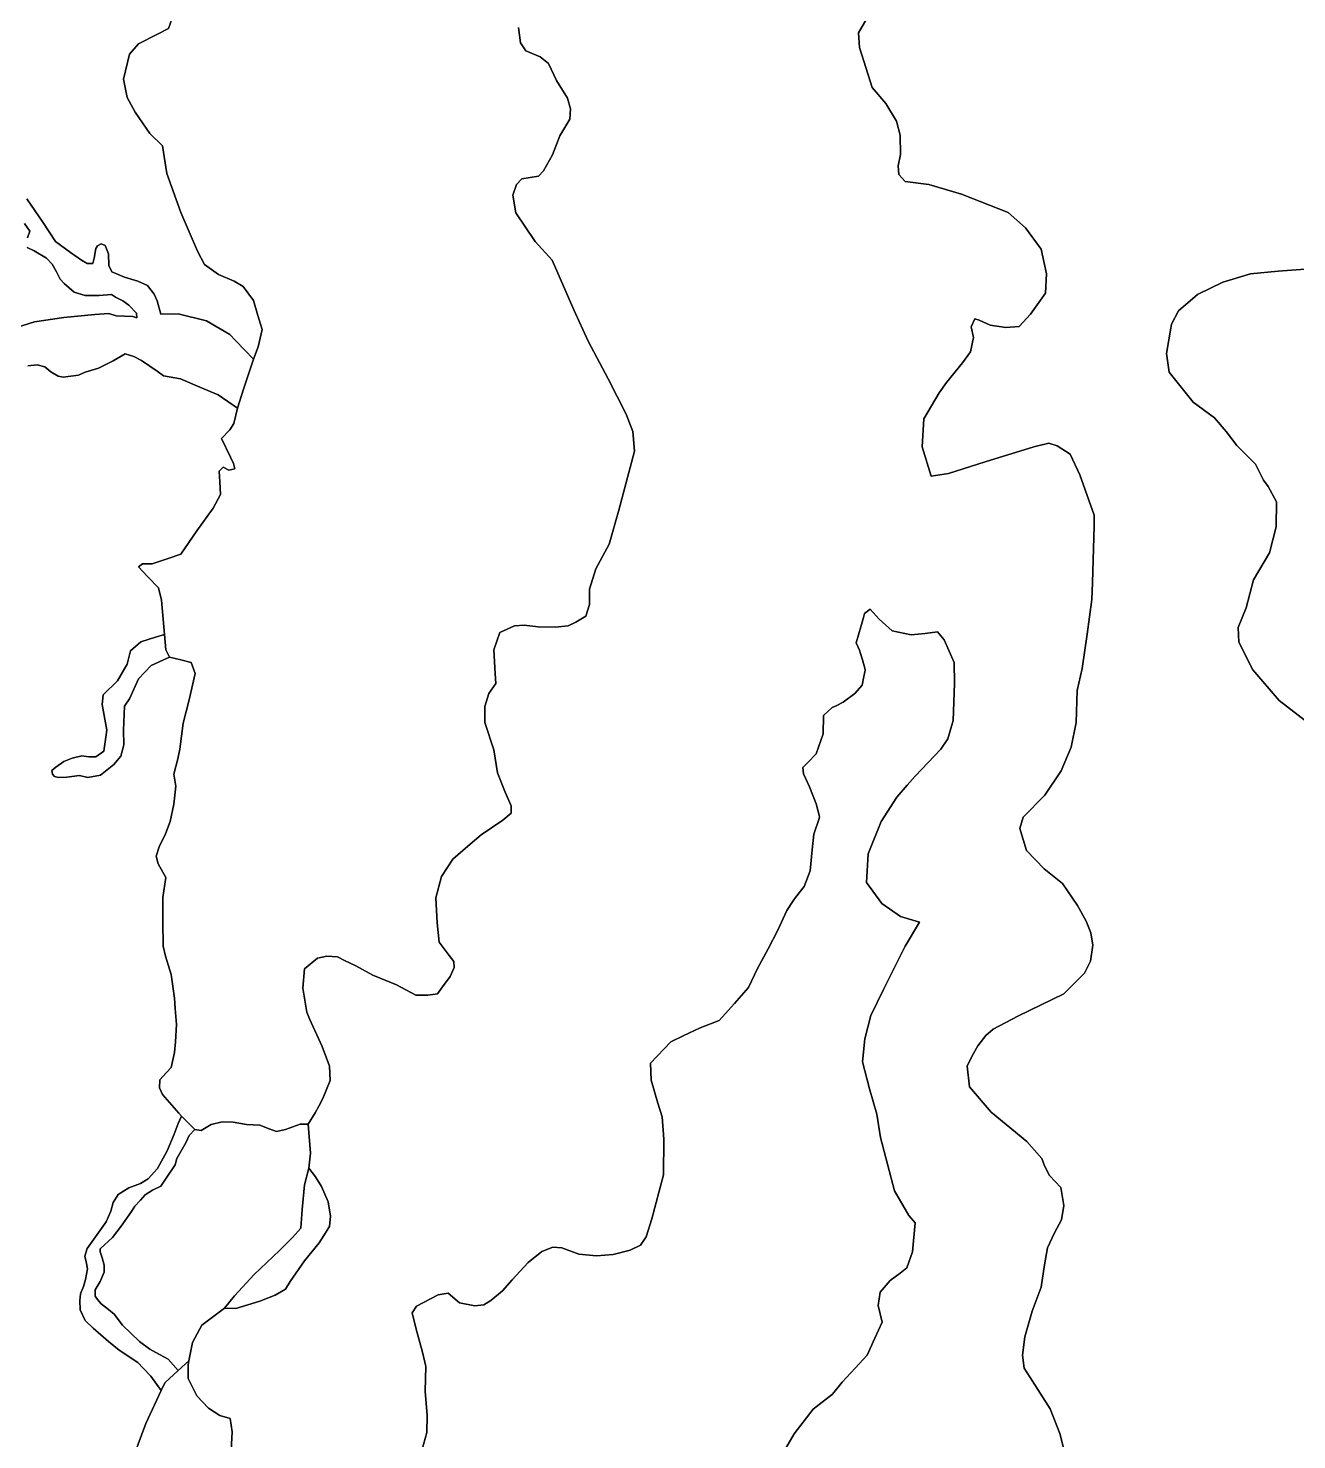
# Model space of a CAD drawing. Header units: inches. Extents: x 288635 to 1232953, y 676945 to 1655780.
# Drawn here: x 407885 to 425495, y 1151169 to 1170754 of the extents above; entities that cross this region are included whole.
import ezdxf

# ---------------------------------------------------------------- set-up
doc = ezdxf.new("R2010")
doc.units = ezdxf.units.IN
doc.header["$MEASUREMENT"] = 0

msp = doc.modelspace()

# ---------------------------------------------------------------- linework, layer by layer
at = {"color": 1}
for points in [[(409901.5866, 1170944.0159), (409830.4665, 1170750.9755), (409667.9061, 1170664.6153), (409413.9056, 1170537.615), (409291.9854, 1170395.3748), (409205.6252, 1170044.8541), (409256.4253, 1169790.8535), (409368.1855, 1169587.6531), (409571.386, 1169293.0126), (409749.1863, 1169120.2922), (409810.1464, 1168739.2914), (410003.1868, 1168195.7304), (410236.8673, 1167662.3293), (410333.3875, 1167474.3689), (410526.4279, 1167337.2086), (410744.8683, 1167245.7685), (410866.7885, 1167169.5683), (411014.1088, 1166976.5279), (411069.9889, 1166768.2475), (411130.9491, 1166575.2071), (411075.069, 1166331.3666), (411013.7639, 1166163.272), (410763.1751, 1166421.7548), (410682.492, 1166504.9796), (410357.3714, 1166692.9399), (409966.2106, 1166789.4601), (409727.4501, 1166784.3801), (409673.2633, 1166969.3772), (409631.9882, 1167061.4523), (409539.913, 1167182.1026), (409406.5628, 1167245.6027), (409221.3541, 1167300.6362), (409045.6704, 1167374.7196), (409003.337, 1167463.6198), (408996.987, 1167622.3701), (408954.6535, 1167738.787), (408897.5034, 1167762.0704), (408844.5867, 1167732.437), (408823.4199, 1167698.5703), (408798.0199, 1167565.22), (408781.0865, 1167491.1365), (408704.8864, 1167486.9032), (408622.3362, 1167535.5866), (408469.9359, 1167643.5368), (408262.5022, 1167795.9371), (408086.8185, 1168064.7543), (407866.6847, 1168388.605)], [(414690.3429, 1170764.2258), (414719.9762, 1170552.5587), (414791.9431, 1170438.2585), (414990.9101, 1170357.825), (415105.2104, 1170264.6915), (415219.5106, 1170027.6244), (415371.9109, 1169782.0905), (415414.2443, 1169633.9236), (415401.5443, 1169489.9899), (415266.0773, 1169261.3895), (415164.4771, 1168998.9223), (415037.4769, 1168774.5552), (414969.7434, 1168702.5884), (414736.9096, 1168664.4883), (414660.7095, 1168584.0548), (414614.1427, 1168435.8878), (414652.2428, 1168190.354), (414923.1767, 1167796.6532), (415160.2438, 1167534.186), (415460.8111, 1166844.1513), (415655.5448, 1166412.3505), (415937.062, 1165889.5327), (416184.7125, 1165400.5818), (416279.9627, 1165159.2813), (416299.0127, 1164886.2307), (416083.1123, 1164067.0791), (415949.762, 1163597.1782), (415765.6117, 1163254.2775), (415676.7115, 1162968.5269), (415676.7115, 1162758.9765), (415625.9114, 1162593.8762), (415486.2111, 1162511.326), (415378.2609, 1162460.5259), (415200.4605, 1162441.4758), (414965.5101, 1162447.8259), (414768.6597, 1162473.2259), (414635.3094, 1162460.5259), (414432.109, 1162371.6257), (414349.5588, 1162130.3252), (414368.6089, 1161800.1246), (414374.9589, 1161660.4243), (414279.7087, 1161520.724), (414222.5586, 1161342.9237), (414222.5586, 1161120.6732), (414349.5588, 1160739.6724), (414400.3589, 1160422.1718), (414504.7108, 1160155.6829), (414591.071, 1159962.6426), (414591.071, 1159861.0424), (414474.2308, 1159764.5222), (414174.5102, 1159561.3218), (413986.5498, 1159403.8414), (413778.2694, 1159226.0411), (413620.789, 1158982.2006), (413544.5889, 1158687.56), (413559.8289, 1158342.1193), (413590.309, 1158072.8788), (413727.4693, 1157889.9984), (413793.5094, 1157803.6382), (413798.5894, 1157722.3581), (413742.7093, 1157595.3578), (413636.0291, 1157453.1175), (413564.9089, 1157356.5973), (413432.8287, 1157336.2773), (413265.1883, 1157336.2773), (412995.9478, 1157478.5176), (412670.8271, 1157615.6779), (412432.0667, 1157742.6781), (412274.5864, 1157818.8783), (412178.0662, 1157869.6784), (412030.7459, 1157879.8384), (411898.6656, 1157849.3583), (411720.8652, 1157702.038), (411695.4652, 1157432.7975), (411751.3453, 1157102.5968), (411790.2693, 1157007.4492), (411964.6105, 1156623.9269), (412065.1524, 1156354.0513), (412075.7357, 1156152.9676), (411975.1939, 1155904.2588), (411919.4102, 1155798.2697), (411869.3603, 1155703.175), (411768.8185, 1155549.7164), (411657.6932, 1155549.7164), (411456.6095, 1155475.6329), (411329.6092, 1155443.8828), (411229.0674, 1155480.9246), (411102.0671, 1155533.8413), (410916.8584, 1155544.4247), (410731.6497, 1155576.1748), (410578.1911, 1155581.4664), (410424.7324, 1155544.4247), (410287.1488, 1155459.7579), (410197.1903, 1155475.6329), (410012.7887, 1155660.0345), (409974.9399, 1155697.8833), (409747.3977, 1155957.1755), (409705.0643, 1156052.4257), (409710.356, 1156163.5509), (409805.6062, 1156264.0928), (409869.1063, 1156332.8846), (409916.3646, 1156540.7981), (409926.9867, 1156689.5073), (409942.2267, 1156928.2678), (409926.7288, 1157151.437), (409916.8266, 1157294.0286), (409871.1066, 1157624.2292), (409789.8264, 1157878.2297), (409759.3463, 1158015.39), (409754.2663, 1158365.9107), (409754.2663, 1158691.0313), (409794.9064, 1158970.4319), (409688.2262, 1159158.3923), (409662.8261, 1159265.0725), (409703.4662, 1159397.1528), (409789.8264, 1159574.9531), (409855.8665, 1159747.6735), (409906.6666, 1159986.4339), (409932.0667, 1160235.3544), (409906.6666, 1160402.9948), (409962.5467, 1160616.3552), (409987.9468, 1160748.4355), (410033.6669, 1161109.1162), (410120.027, 1161434.2368), (410201.3072, 1161799.9976), (410145.4271, 1161952.3979), (410003.1868, 1161987.9579), (409845.7065, 1162028.598), (409833.1784, 1162053.6542), (409794.9064, 1162130.1982), (409774.5864, 1162343.5587), (409733.9463, 1162815.9996), (409693.3062, 1162988.7199), (409540.9059, 1163146.2003), (409413.9056, 1163278.2805), (409469.7857, 1163324.0006), (409606.946, 1163324.0006), (409815.2264, 1163390.0407), (410003.1868, 1163456.0809), (410226.7073, 1163781.2015), (410450.2277, 1164096.1622), (410551.8279, 1164284.1225), (410546.7479, 1164461.9229), (410536.5879, 1164609.2432), (410592.468, 1164665.1233), (410668.6681, 1164619.4032), (410755.0283, 1164639.7232), (410734.7083, 1164715.9234), (410694.0682, 1164802.2836), (410567.0679, 1165061.3641), (410683.9082, 1165183.2843), (410739.7883, 1165269.6445), (410790.5884, 1165483.0049), (410872.2261, 1165747.274), (411013.7639, 1166163.272), (411075.069, 1166331.3666), (411130.9491, 1166575.2071), (411069.9889, 1166768.2475), (411014.1088, 1166976.5279), (410866.7885, 1167169.5683), (410744.8683, 1167245.7685), (410526.4279, 1167337.2086), (410333.3875, 1167474.3689), (410236.8673, 1167662.3293), (410003.1868, 1168195.7304), (409810.1464, 1168739.2914), (409749.1863, 1169120.2922), (409571.386, 1169293.0126), (409368.1855, 1169587.6531), (409256.4253, 1169790.8535), (409205.6252, 1170044.8541), (409291.9854, 1170395.3748), (409413.9056, 1170537.615), (409667.9061, 1170664.6153), (409830.4665, 1170750.9755), (409901.5866, 1170944.0159)], [(422274.3735, 1150981.318), (422204.5234, 1151254.3685), (422071.1731, 1151597.2692), (421794.9591, 1152034.1237), (421710.1926, 1152161.2734), (421685.6565, 1152341.2052), (421718.6693, 1152597.0546), (421820.389, 1152953.0737), (421947.5387, 1153283.6628), (421992.7858, 1153597.241), (422033.4258, 1153830.9215), (422129.946, 1154039.2019), (422226.4662, 1154222.0822), (422262.0263, 1154420.2026), (422221.3862, 1154669.1231), (422063.9059, 1154836.7635), (421992.7858, 1154968.8437), (421957.2257, 1155070.4439), (421748.9453, 1155309.2044), (421251.1043, 1155715.6052), (420951.3837, 1156066.1259), (420920.9036, 1156350.6065), (420986.9437, 1156497.9268), (421068.2239, 1156632.5471), (421176.1741, 1156778.5974), (421277.7743, 1156867.4975), (421620.675, 1157045.2979), (422262.0263, 1157356.4485), (422547.7769, 1157642.1991), (422630.327, 1157807.2994), (422662.0771, 1158029.5499), (422636.677, 1158201.0002), (422573.1769, 1158366.1005), (422452.5267, 1158582.001), (422242.9763, 1158886.8016), (421988.9758, 1159090.002), (421741.3253, 1159344.0025), (421652.4251, 1159648.8031), (421696.8752, 1159807.5534), (421995.3258, 1160112.354), (422223.9262, 1160448.9047), (422363.6265, 1160779.1054), (422433.4766, 1161122.006), (422447.6607, 1161565.3445), (422515.4739, 1161870.5037), (422583.287, 1162345.1958), (422651.1002, 1162828.3646), (422658.0453, 1163059.2902), (422681.7977, 1163849.0569), (422681.474, 1163998.59), (422484.2767, 1164557.3629), (422350.9265, 1164843.1135), (422166.7761, 1164957.4137), (422052.4759, 1164995.5138), (421842.9255, 1164944.7137), (421169.8241, 1164735.1633), (420661.8231, 1164576.413), (420420.5226, 1164538.3129), (420293.5224, 1164944.7137), (420318.9224, 1165332.0645), (420528.4728, 1165694.0152), (420630.073, 1165840.0655), (420852.3235, 1166113.116), (420966.6237, 1166265.5163), (421004.7238, 1166462.3667), (420972.9737, 1166608.417), (421023.7738, 1166722.7172), (421087.2739, 1166703.6672), (421239.6743, 1166633.8171), (421455.5747, 1166602.067), (421639.7251, 1166614.767), (421798.4754, 1166786.2174), (422008.0258, 1167078.318), (422020.7258, 1167345.0185), (421944.5257, 1167687.9192), (421728.6252, 1167986.3698), (421487.3247, 1168195.9202), (420839.6235, 1168449.9207), (420388.7725, 1168583.271), (420058.5719, 1168627.7211), (419969.6717, 1168722.9712), (419963.3217, 1168843.6215), (419995.0718, 1169002.3718), (419988.7217, 1169269.0723), (419937.9216, 1169465.9227), (419791.8714, 1169707.2232), (419601.371, 1169929.4737), (419423.5706, 1170488.2748), (419410.8706, 1170691.4752), (419525.1708, 1170888.3256)], [(419525.1708, 1170888.3256), (419410.8706, 1170691.4752), (419423.5706, 1170488.2748), (419601.371, 1169929.4737), (419791.8714, 1169707.2232), (419937.9216, 1169465.9227), (419988.7217, 1169269.0723), (419995.0718, 1169002.3718), (419963.3217, 1168843.6215), (419969.6717, 1168722.9712), (420058.5719, 1168627.7211), (420388.7725, 1168583.271), (420839.6235, 1168449.9207), (421487.3247, 1168195.9202), (421728.6252, 1167986.3698), (421944.5257, 1167687.9192), (422020.7258, 1167345.0185), (422008.0258, 1167078.318), (421798.4754, 1166786.2174), (421639.7251, 1166614.767), (421455.5747, 1166602.067), (421239.6743, 1166633.8171), (421087.2739, 1166703.6672), (421023.7738, 1166722.7172), (420972.9737, 1166608.417), (421004.7238, 1166462.3667), (420966.6237, 1166265.5163), (420852.3235, 1166113.116), (420630.073, 1165840.0655), (420528.4728, 1165694.0152), (420318.9224, 1165332.0645), (420293.5224, 1164944.7137), (420420.5226, 1164538.3129), (420661.8231, 1164576.413), (421169.8241, 1164735.1633), (421842.9255, 1164944.7137), (422052.4759, 1164995.5138), (422166.7761, 1164957.4137), (422350.9265, 1164843.1135), (422484.2767, 1164557.3629), (422681.474, 1163998.59), (422681.7977, 1163849.0569), (422658.0453, 1163059.2902), (422651.1002, 1162828.3646), (422583.287, 1162345.1958), (422515.4739, 1161870.5037), (422447.6607, 1161565.3445), (422433.4766, 1161122.006), (422363.6265, 1160779.1054), (422223.9262, 1160448.9047), (421995.3258, 1160112.354), (421696.8752, 1159807.5534), (421652.4251, 1159648.8031), (421741.3253, 1159344.0025), (421988.9758, 1159090.002), (422242.9763, 1158886.8016), (422452.5267, 1158582.001), (422573.1769, 1158366.1005), (422636.677, 1158201.0002), (422662.0771, 1158029.5499), (422630.327, 1157807.2994), (422547.7769, 1157642.1991), (422262.0263, 1157356.4485), (421620.675, 1157045.2979), (421277.7743, 1156867.4975), (421176.1741, 1156778.5974), (421068.2239, 1156632.5471), (420986.9437, 1156497.9268), (420920.9036, 1156350.6065), (420951.3837, 1156066.1259), (421251.1043, 1155715.6052), (421748.9453, 1155309.2044), (421957.2257, 1155070.4439), (421992.7858, 1154968.8437), (422063.9059, 1154836.7635), (422221.3862, 1154669.1231), (422262.0263, 1154420.2026), (422226.4662, 1154222.0822), (422129.946, 1154039.2019), (422033.4258, 1153830.9215), (421992.7858, 1153597.241), (421947.5387, 1153283.6628), (421820.389, 1152953.0737), (421718.6693, 1152597.0546), (421685.6565, 1152341.2052), (421710.1926, 1152161.2734), (421794.9591, 1152034.1237), (422071.1731, 1151597.2692), (422204.5234, 1151254.3685), (422274.3735, 1150981.318)], [(410702.7924, 1151025.5581), (410715.4925, 1151279.5586), (410687.4201, 1151465.7426), (410546.1588, 1151503.9257), (410389.5251, 1151605.5259), (410224.4248, 1151779.093), (410105.8912, 1152020.3934), (410105.8912, 1152210.8938), (410115.8341, 1152262.7388), (410165.158, 1152519.9278), (410296.3916, 1152756.9949), (410609.6589, 1152994.062), (410768.4092, 1152988.0648), (411098.6099, 1153093.8984), (411314.5103, 1153174.3319), (411458.4439, 1153258.9987), (411521.9441, 1153364.8322), (411720.9111, 1153652.6995), (411924.1115, 1153902.4666), (412021.4286, 1154054.1667), (412026.5115, 1154062.0901), (412068.0452, 1154126.8338), (412080.7452, 1154270.7674), (412046.8785, 1154469.7344), (411957.9783, 1154681.4015), (411873.3114, 1154816.8685), (411780.1779, 1154935.402), (411801.3446, 1155147.0691), (411768.8185, 1155549.7164), (411869.3603, 1155703.175), (411919.4102, 1155798.2697), (411975.1939, 1155904.2588), (412075.7357, 1156152.9676), (412065.1524, 1156354.0513), (411964.6105, 1156623.9269), (411790.2693, 1157007.4492), (411751.3453, 1157102.5968), (411695.4652, 1157432.7975), (411720.8652, 1157702.038), (411898.6656, 1157849.3583), (412030.7459, 1157879.8384), (412178.0662, 1157869.6784), (412274.5864, 1157818.8783), (412432.0667, 1157742.6781), (412670.8271, 1157615.6779), (412995.9478, 1157478.5176), (413265.1883, 1157336.2773), (413432.8287, 1157336.2773), (413564.9089, 1157356.5973), (413636.0291, 1157453.1175), (413742.7093, 1157595.3578), (413798.5894, 1157722.3581), (413793.5094, 1157803.6382), (413727.4693, 1157889.9984), (413590.309, 1158072.8788), (413559.8289, 1158342.1193), (413544.5889, 1158687.56), (413620.789, 1158982.2006), (413778.2694, 1159226.0411), (413986.5498, 1159403.8414), (414174.5102, 1159561.3218), (414474.2308, 1159764.5222), (414591.071, 1159861.0424), (414591.071, 1159962.6426), (414504.7108, 1160155.6829), (414400.3589, 1160422.1718), (414349.5588, 1160739.6724), (414222.5586, 1161120.6732), (414222.5586, 1161342.9237), (414279.7087, 1161520.724), (414374.9589, 1161660.4243), (414368.6089, 1161800.1246), (414349.5588, 1162130.3252), (414432.109, 1162371.6257), (414635.3094, 1162460.5259), (414768.6597, 1162473.2259), (414965.5101, 1162447.8259), (415200.4605, 1162441.4758), (415378.2609, 1162460.5259), (415486.2111, 1162511.326), (415625.9114, 1162593.8762), (415676.7115, 1162758.9765), (415676.7115, 1162968.5269), (415765.6117, 1163254.2775), (415949.762, 1163597.1782), (416083.1123, 1164067.0791), (416299.0127, 1164886.2307), (416279.9627, 1165159.2813), (416184.7125, 1165400.5818), (415937.062, 1165889.5327), (415655.5448, 1166412.3505), (415460.8111, 1166844.1513), (415160.2438, 1167534.186), (414923.1767, 1167796.6532), (414652.2428, 1168190.354), (414614.1427, 1168435.8878), (414660.7095, 1168584.0548), (414736.9096, 1168664.4883), (414969.7434, 1168702.5884), (415037.4769, 1168774.5552), (415164.4771, 1168998.9223), (415266.0773, 1169261.3895), (415401.5443, 1169489.9899), (415414.2443, 1169633.9236), (415371.9109, 1169782.0905), (415219.5106, 1170027.6244), (415105.2104, 1170264.6915), (414990.9101, 1170357.825), (414791.9431, 1170438.2585), (414719.9762, 1170552.5587), (414690.3429, 1170764.2258)], [(407866.6847, 1168388.605), (408086.8185, 1168064.7543), (408262.5022, 1167795.9371), (408469.9359, 1167643.5368), (408622.3362, 1167535.5866), (408704.8864, 1167486.9032), (408781.0865, 1167491.1365), (408798.0199, 1167565.22), (408823.4199, 1167698.5703), (408844.5867, 1167732.437), (408897.5034, 1167762.0704), (408954.6535, 1167738.787), (408996.987, 1167622.3701), (409003.337, 1167463.6198), (409045.6704, 1167374.7196), (409221.3541, 1167300.6362), (409406.5628, 1167245.6027), (409539.913, 1167182.1026), (409631.9882, 1167061.4523), (409673.2633, 1166969.3772), (409727.4501, 1166784.3801), (409966.2106, 1166789.4601), (410357.3714, 1166692.9399), (410682.492, 1166504.9796), (410763.1751, 1166421.7548), (411013.7639, 1166163.272), (410872.2261, 1165747.274), (410790.5884, 1165483.0049), (410519.9317, 1165666.7779), (410265.9312, 1165773.4581), (409996.6906, 1165890.2983), (409763.0102, 1165930.9384), (409676.65, 1165996.9785), (409458.2096, 1166144.2988), (409351.5293, 1166200.1789), (409229.6091, 1166235.739), (409061.9688, 1166139.2188), (408858.7684, 1166037.6186), (408675.888, 1165981.7385), (408581.9536, 1165939.9899), (408367.8065, 1165913.8639), (408300.0731, 1165926.564), (408198.4729, 1165985.8307), (408113.806, 1166053.5642), (408007.9725, 1166083.1976), (407880.9722, 1166070.4976)], [(407834.9346, 1168045.7043), (407907.9598, 1167937.7541), (407876.2097, 1167845.6789)], [(407876.2097, 1167845.6789), (407907.9598, 1167937.7541), (407834.9346, 1168045.7043)], [(407869.8597, 1167712.3286), (407966.1682, 1167666.8202), (408137.6186, 1167565.22), (408215.9354, 1167478.4365), (408275.2022, 1167374.7196), (408330.2356, 1167273.1194), (408383.1524, 1167211.736), (408522.8527, 1167091.0857), (408677.3697, 1167044.519), (408869.9867, 1167046.6356), (409039.3204, 1167059.3357), (409096.4705, 1167023.3523), (409200.1874, 1166970.4355), (409282.7375, 1166913.2854), (409388.5711, 1166801.1018), (409391.6084, 1166734.4226), (409336.2893, 1166753.9001), (409105.5536, 1166763.2656), (409006.0886, 1166794.5401), (408807.9683, 1166779.3001), (408381.2474, 1166738.66), (407969.8724, 1166680.0988), (407724.3386, 1166599.6653)], [(407724.3386, 1166599.6653), (407969.8724, 1166680.0988), (408381.2474, 1166738.66), (408807.9683, 1166779.3001), (409006.0886, 1166794.5401), (409105.5536, 1166763.2656), (409336.2893, 1166753.9001), (409391.6084, 1166734.4226), (409388.5711, 1166801.1018), (409282.7375, 1166913.2854), (409200.1874, 1166970.4355), (409096.4705, 1167023.3523), (409039.3204, 1167059.3357), (408869.9867, 1167046.6356), (408677.3697, 1167044.519), (408522.8527, 1167091.0857), (408383.1524, 1167211.736), (408330.2356, 1167273.1194), (408275.2022, 1167374.7196), (408215.9354, 1167478.4365), (408137.6186, 1167565.22), (407966.1682, 1167666.8202), (407869.8597, 1167712.3286)], [(425671.7166, 1167413.7012), (425234.8357, 1167383.2211), (424853.8349, 1167347.661), (424467.7542, 1167230.8208), (424117.2335, 1167058.1004), (423853.0729, 1166834.58), (423756.5528, 1166646.6196), (423745.1523, 1166592.0602), (423685.4326, 1166240.2188), (423720.9927, 1165981.1383), (424056.2734, 1165564.5775), (424350.9139, 1165346.137), (424513.4743, 1165158.1766), (424660.7946, 1164965.1363), (424922.5919, 1164704.7645), (425030.4917, 1164482.7169), (425097.6754, 1164396.1751), (425213.0923, 1164183.8081), (425209.4357, 1163837.374), (425117.9955, 1163476.6933), (424894.475, 1163100.7725), (424792.8748, 1162709.6117), (424681.1146, 1162440.3712), (424691.2746, 1162237.1708), (424884.315, 1161851.09), (425250.0757, 1161424.3692), (425615.8365, 1161144.9686)], [(425615.8365, 1161144.9686), (425250.0757, 1161424.3692), (424884.315, 1161851.09), (424691.2746, 1162237.1708), (424681.1146, 1162440.3712), (424792.8748, 1162709.6117), (424894.475, 1163100.7725), (425117.9955, 1163476.6933), (425209.4357, 1163837.374), (425213.0923, 1164183.8081), (425097.6754, 1164396.1751), (425030.4917, 1164482.7169), (424922.5919, 1164704.7645), (424660.7946, 1164965.1363), (424513.4743, 1165158.1766), (424350.9139, 1165346.137), (424056.2734, 1165564.5775), (423720.9927, 1165981.1383), (423685.4326, 1166240.2188), (423745.1523, 1166592.0602), (423756.5528, 1166646.6196), (423853.0729, 1166834.58), (424117.2335, 1167058.1004), (424467.7542, 1167230.8208), (424853.8349, 1167347.661), (425234.8357, 1167383.2211), (425671.7166, 1167413.7012)], [(407880.9722, 1166070.4976), (408007.9725, 1166083.1976), (408113.806, 1166053.5642), (408198.4729, 1165985.8307), (408300.0731, 1165926.564), (408367.8065, 1165913.8639), (408581.9536, 1165939.9899), (408675.888, 1165981.7385), (408858.7684, 1166037.6186), (409061.9688, 1166139.2188), (409229.6091, 1166235.739), (409351.5293, 1166200.1789), (409458.2096, 1166144.2988), (409676.65, 1165996.9785), (409763.0102, 1165930.9384), (409996.6906, 1165890.2983), (410265.9312, 1165773.4581), (410519.9317, 1165666.7779), (410790.5884, 1165483.0049), (410739.7883, 1165269.6445), (410683.9082, 1165183.2843), (410567.0679, 1165061.3641), (410694.0682, 1164802.2836), (410734.7083, 1164715.9234), (410755.0283, 1164639.7232), (410668.6681, 1164619.4032), (410592.468, 1164665.1233), (410536.5879, 1164609.2432), (410546.7479, 1164461.9229), (410551.8279, 1164284.1225), (410450.2277, 1164096.1622), (410226.7073, 1163781.2015), (410003.1868, 1163456.0809), (409815.2264, 1163390.0407), (409606.946, 1163324.0006), (409469.7857, 1163324.0006), (409413.9056, 1163278.2805), (409540.9059, 1163146.2003), (409693.3062, 1162988.7199), (409733.9463, 1162815.9996), (409774.5864, 1162343.5587), (409652.3345, 1162304.8258), (409449.1366, 1162240.4468), (409306.8963, 1162113.4466), (409256.0962, 1161930.5662), (409122.3338, 1161698.2057), (408925.8956, 1161503.8453), (408910.6555, 1161371.7651), (408976.6957, 1161016.1644), (408936.0556, 1160721.5238), (408824.2954, 1160645.3236), (408727.7752, 1160645.3236), (408628.0884, 1160659.5646), (408494.6592, 1160625.1447), (408380.3589, 1160578.5779), (408266.0587, 1160502.3778), (408213.1419, 1160453.6943), (408223.7253, 1160402.8942), (408249.1253, 1160373.2608), (408304.1588, 1160358.4442), (408422.6923, 1160360.5608), (408598.376, 1160383.8442), (408712.5352, 1160355.763), (408890.3355, 1160391.3231), (409073.2159, 1160538.6434), (409169.7361, 1160655.4836), (409210.3761, 1160812.964), (409205.2961, 1161016.1644), (409220.5362, 1161346.365), (409291.6563, 1161447.9652), (409413.5766, 1161727.3658), (409591.3769, 1161910.2461), (409643.793, 1161934.6378), (409752.7089, 1161985.3217), (409845.7065, 1162028.598), (410003.1868, 1161987.9579), (410145.4271, 1161952.3979), (410201.3072, 1161799.9976), (410120.027, 1161434.2368), (410033.6669, 1161109.1162), (409987.9468, 1160748.4355), (409962.5467, 1160616.3552), (409906.6666, 1160402.9948), (409932.0667, 1160235.3544), (409906.6666, 1159986.4339), (409855.8665, 1159747.6735), (409789.8264, 1159574.9531), (409703.4662, 1159397.1528), (409662.8261, 1159265.0725), (409688.2262, 1159158.3923), (409794.9064, 1158970.4319), (409754.2663, 1158691.0313), (409754.2663, 1158365.9107), (409759.3463, 1158015.39), (409789.8264, 1157878.2297), (409871.1066, 1157624.2292), (409916.8266, 1157294.0286), (409926.7288, 1157151.437), (409942.2267, 1156928.2678), (409926.9867, 1156689.5073), (409916.3646, 1156540.7981), (409869.1063, 1156332.8846), (409805.6062, 1156264.0928), (409710.356, 1156163.5509), (409705.0643, 1156052.4257), (409747.3977, 1155957.1755), (409974.9399, 1155697.8833), (410012.7887, 1155660.0345), (409968.2105, 1155555.1311), (409911.0604, 1155409.0808), (409815.8102, 1155177.3053), (409679.2849, 1154932.8299), (409549.1096, 1154786.7796), (409441.1594, 1154723.2794), (409282.4091, 1154662.9543), (409133.1838, 1154570.8791), (409063.3337, 1154462.9289), (409031.5836, 1154339.1037), (408968.0835, 1154193.0534), (408863.3083, 1154047.0031), (408704.5579, 1153821.5776), (408669.6329, 1153716.8024), (408688.6829, 1153637.4273), (408707.733, 1153542.1771), (408679.1579, 1153392.9518), (408650.5828, 1153294.5266), (408609.3078, 1153192.9264), (408602.9577, 1153100.8512), (408606.1328, 1152970.6759), (408675.9829, 1152824.6256), (408787.1081, 1152716.6754), (408999.8335, 1152532.5251), (409145.8838, 1152411.8748), (409406.2344, 1152240.4245), (409479.6566, 1152163.1379), (409587.2097, 1152049.9241), (409729.5571, 1151850.3274), (409515.3401, 1151396.1872), (409351.2981, 1150946.3946)], [(413347.8467, 1151019.7779), (413418.9668, 1151268.6984), (413424.0468, 1151507.4589), (413393.5668, 1151842.7396), (413403.7268, 1152183.1002), (413358.0067, 1152386.3006), (413271.6465, 1152701.2613), (413215.7664, 1152929.8617), (413276.7266, 1153021.3019), (413576.4472, 1153178.7822), (413713.6074, 1153204.1823), (413871.0877, 1153067.022), (414084.4482, 1153026.3819), (414211.4484, 1153041.6219), (414307.9686, 1153102.5821), (414467.2269, 1153235.9323), (414600.5772, 1153388.3326), (414822.8276, 1153629.6331), (415013.328, 1153782.0334), (415165.7283, 1153839.1835), (415292.7286, 1153832.8335), (415527.6791, 1153743.9334), (415775.3295, 1153718.5333), (416003.93, 1153737.5833), (416238.8805, 1153801.0835), (416384.9308, 1153870.9336), (416461.1309, 1153985.2338), (416543.6811, 1154232.8843), (416702.4314, 1154842.4856), (416708.7814, 1155337.7865), (416683.3814, 1155648.9372), (416626.2312, 1155839.4375), (416530.9811, 1156156.9382), (416524.631, 1156391.8886), (416804.0316, 1156690.3392), (416976.6173, 1156774.7424), (417213.9633, 1156884.9388), (417476.7393, 1156986.6585), (417688.6554, 1157224.0045), (417883.6182, 1157444.3973), (418010.7679, 1157707.1733), (418154.8708, 1157978.4259), (418290.4972, 1158241.2019), (418417.6468, 1158512.4545), (418502.4133, 1158648.0808), (418536.8667, 1158692.1047), (418654.9929, 1158843.0436), (418739.7593, 1159063.4364), (418765.1892, 1159351.6423), (418790.6192, 1159572.0351), (418866.909, 1159800.9045), (418865.0367, 1159808.7684), (418866.909, 1159814.3854), (418824.5258, 1159992.3949), (418731.2827, 1160229.741), (418646.5162, 1160407.7505), (418639.0766, 1160497.0263), (418707.0321, 1160564.9819), (418824.8905, 1160687.0743), (418917.7689, 1160962.2048), (418926.2455, 1161216.5041), (419044.9185, 1161326.7005), (419099.444, 1161353.9632), (419197.4981, 1161402.9903), (419358.5544, 1161521.6633), (419460.2741, 1161640.3363), (419485.005, 1161759.0448), (419502.6573, 1161843.7758), (419501.074, 1161849.6567), (419502.6573, 1161857.2567), (419466.5837, 1161991.2445), (419440.093, 1162076.5798), (419422.1909, 1162125.1917), (419377.8697, 1162224.9146), (419441.8281, 1162446.0441), (419478.5984, 1162576.7247), (419494.1807, 1162632.1037), (419570.4705, 1162691.4403), (419697.6201, 1162555.8139), (419875.6297, 1162394.7577), (419875.6297, 1162394.7577), (420140.8345, 1162336.2669), (420337.6849, 1162355.317), (420509.1353, 1162380.717), (420598.0354, 1162266.4168), (420737.7357, 1161955.2662), (420744.0857, 1161663.1656), (420725.0357, 1161148.8146), (420648.8355, 1160894.8141), (420553.5853, 1160748.7638), (420197.7422, 1160373.8439), (420087.4211, 1160248.8134), (419943.4428, 1160085.638), (419723.0501, 1159746.5722), (419545.0405, 1159297.3101), (419519.6106, 1158898.9078), (419734.4337, 1158608.8095), (419994.7842, 1158431.0091), (420255.1347, 1158348.459), (420058.2844, 1158018.2583), (419759.8338, 1157415.0071), (419582.0334, 1157053.0564), (419499.4832, 1156729.2057), (419467.7332, 1156411.7051), (419562.9834, 1156037.0543), (419664.5836, 1155687.8037), (419715.3837, 1155363.953), (419912.2341, 1154621.0015), (420109.0845, 1154278.1008), (420197.9846, 1154176.5006), (420159.8846, 1153776.4498), (420083.6844, 1153554.1994), (419988.4342, 1153477.9992), (419848.7339, 1153376.399), (419709.0337, 1153217.6487), (419683.6336, 1153033.4983), (419740.7837, 1152798.5479), (419639.1835, 1152576.2974), (419531.2333, 1152341.347), (419366.133, 1152163.5466), (419181.9826, 1151966.6962), (419048.6323, 1151801.5959), (418781.9318, 1151592.0455), (418515.2313, 1151249.1448), (418286.6308, 1150855.444)], [(418286.6308, 1150855.444), (418515.2313, 1151249.1448), (418781.9318, 1151592.0455), (419048.6323, 1151801.5959), (419181.9826, 1151966.6962), (419366.133, 1152163.5466), (419531.2333, 1152341.347), (419639.1835, 1152576.2974), (419740.7837, 1152798.5479), (419683.6336, 1153033.4983), (419709.0337, 1153217.6487), (419848.7339, 1153376.399), (419988.4342, 1153477.9992), (420083.6844, 1153554.1994), (420159.8846, 1153776.4498), (420197.9846, 1154176.5006), (420109.0845, 1154278.1008), (419912.2341, 1154621.0015), (419715.3837, 1155363.953), (419664.5836, 1155687.8037), (419562.9834, 1156037.0543), (419467.7332, 1156411.7051), (419499.4832, 1156729.2057), (419582.0334, 1157053.0564), (419759.8338, 1157415.0071), (420058.2844, 1158018.2583), (420255.1347, 1158348.459), (419994.7842, 1158431.0091), (419734.4337, 1158608.8095), (419519.6106, 1158898.9078), (419545.0405, 1159297.3101), (419723.0501, 1159746.5722), (419943.4428, 1160085.638), (420087.4211, 1160248.8134), (420197.7422, 1160373.8439), (420553.5853, 1160748.7638), (420648.8355, 1160894.8141), (420725.0357, 1161148.8146), (420744.0857, 1161663.1656), (420737.7357, 1161955.2662), (420598.0354, 1162266.4168), (420509.1353, 1162380.717), (420337.6849, 1162355.317), (420140.8345, 1162336.2669), (419875.6297, 1162394.7577), (419697.6201, 1162555.8139), (419570.4705, 1162691.4403), (419494.1807, 1162632.1037), (419478.5984, 1162576.7247), (419441.8281, 1162446.0441), (419377.8697, 1162224.9146), (419422.1909, 1162125.1917), (419440.093, 1162076.5798), (419466.5837, 1161991.2445), (419502.6573, 1161857.2567), (419501.074, 1161849.6567), (419502.6573, 1161843.7758), (419485.005, 1161759.0448), (419460.2741, 1161640.3363), (419358.5544, 1161521.6633), (419197.4981, 1161402.9903), (419099.444, 1161353.9632), (419044.9185, 1161326.7005), (418926.2455, 1161216.5041), (418917.7689, 1160962.2048), (418824.8905, 1160687.0743), (418707.0321, 1160564.9819), (418639.0766, 1160497.0263), (418646.5162, 1160407.7505), (418731.2827, 1160229.741), (418824.5258, 1159992.3949), (418866.909, 1159814.3854), (418865.0367, 1159808.7684), (418866.909, 1159800.9045), (418790.6192, 1159572.0351), (418765.1892, 1159351.6423), (418739.7593, 1159063.4364), (418654.9929, 1158843.0436), (418536.8667, 1158692.1047), (418502.4133, 1158648.0808), (418417.6468, 1158512.4545), (418290.4972, 1158241.2019), (418154.8708, 1157978.4259), (418010.7679, 1157707.1733), (417883.6182, 1157444.3973), (417688.6554, 1157224.0045), (417476.7393, 1156986.6585), (417213.9633, 1156884.9388), (416976.6173, 1156774.7424), (416804.0316, 1156690.3392), (416524.631, 1156391.8886), (416530.9811, 1156156.9382), (416626.2312, 1155839.4375), (416683.3814, 1155648.9372), (416708.7814, 1155337.7865), (416702.4314, 1154842.4856), (416543.6811, 1154232.8843), (416461.1309, 1153985.2338), (416384.9308, 1153870.9336), (416238.8805, 1153801.0835), (416003.93, 1153737.5833), (415775.3295, 1153718.5333), (415527.6791, 1153743.9334), (415292.7286, 1153832.8335), (415165.7283, 1153839.1835), (415013.328, 1153782.0334), (414822.8276, 1153629.6331), (414600.5772, 1153388.3326), (414467.2269, 1153235.9323), (414307.9686, 1153102.5821), (414211.4484, 1153041.6219), (414084.4482, 1153026.3819), (413871.0877, 1153067.022), (413713.6074, 1153204.1823), (413576.4472, 1153178.7822), (413276.7266, 1153021.3019), (413215.7664, 1152929.8617), (413271.6465, 1152701.2613), (413358.0067, 1152386.3006), (413403.7268, 1152183.1002), (413393.5668, 1151842.7396), (413424.0468, 1151507.4589), (413418.9668, 1151268.6984), (413347.8467, 1151019.7779)], [(409351.2981, 1150946.3946), (409515.3401, 1151396.1872), (409729.5571, 1151850.3274), (409779.9239, 1151957.105), (409967.2239, 1152127.5232), (410115.8341, 1152262.7388), (410105.8912, 1152210.8938), (410105.8912, 1152020.3934), (410224.4248, 1151779.093), (410389.5251, 1151605.5259), (410546.1588, 1151503.9257), (410687.4201, 1151465.7426), (410715.4925, 1151279.5586), (410702.7924, 1151025.5581)]]:
    msp.add_lwpolyline(points, dxfattribs=at)
for points in [[(409169.7361, 1160655.4836), (409073.2159, 1160538.6434), (408890.3355, 1160391.3231), (408712.5352, 1160355.763), (408598.376, 1160383.8442), (408422.6923, 1160360.5608), (408304.1588, 1160358.4442), (408249.1253, 1160373.2608), (408223.7253, 1160402.8942), (408213.1419, 1160453.6943), (408266.0587, 1160502.3778), (408380.3589, 1160578.5779), (408494.6592, 1160625.1447), (408628.0884, 1160659.5646), (408727.7752, 1160645.3236), (408824.2954, 1160645.3236), (408936.0556, 1160721.5238), (408976.6957, 1161016.1644), (408910.6555, 1161371.7651), (408925.8956, 1161503.8453), (409122.3338, 1161698.2057), (409256.0962, 1161930.5662), (409306.8963, 1162113.4466), (409449.1366, 1162240.4468), (409652.3345, 1162304.8258), (409774.5864, 1162343.5587), (409794.9064, 1162130.1982), (409833.1784, 1162053.6542), (409845.7065, 1162028.598), (409752.7089, 1161985.3217), (409643.793, 1161934.6378), (409591.3769, 1161910.2461), (409413.5766, 1161727.3658), (409291.6563, 1161447.9652), (409220.5362, 1161346.365), (409205.2961, 1161016.1644), (409210.3761, 1160812.964), (409169.7361, 1160655.4836)], [(409779.9239, 1151957.105), (409729.5571, 1151850.3274), (409587.2097, 1152049.9241), (409479.6566, 1152163.1379), (409406.2344, 1152240.4245), (409145.8838, 1152411.8748), (408999.8335, 1152532.5251), (408787.1081, 1152716.6754), (408675.9829, 1152824.6256), (408606.1328, 1152970.6759), (408602.9577, 1153100.8512), (408609.3078, 1153192.9264), (408650.5828, 1153294.5266), (408679.1579, 1153392.9518), (408707.733, 1153542.1771), (408688.6829, 1153637.4273), (408669.6329, 1153716.8024), (408704.5579, 1153821.5776), (408863.3083, 1154047.0031), (408968.0835, 1154193.0534), (409031.5836, 1154339.1037), (409063.3337, 1154462.9289), (409133.1838, 1154570.8791), (409282.4091, 1154662.9543), (409441.1594, 1154723.2794), (409549.1096, 1154786.7796), (409679.2849, 1154932.8299), (409815.8102, 1155177.3053), (409911.0604, 1155409.0808), (409968.2105, 1155555.1311), (410012.7887, 1155660.0345), (410197.1903, 1155475.6329), (410117.4358, 1155390.0308), (410076.0489, 1155295.8399), (409948.1021, 1155070.4135), (409922.7021, 1154983.63), (409797.8185, 1154797.3629), (409723.735, 1154689.4127), (409611.5514, 1154632.2626), (409509.9512, 1154568.7625), (409444.3344, 1154492.5623), (409363.9009, 1154407.8955), (409317.3342, 1154335.9287), (409173.4006, 1154132.7283), (409052.7503, 1153973.9779), (408883.4166, 1153819.461), (408883.4166, 1153775.0109), (408913.05, 1153694.5774), (408940.5668, 1153590.8605), (408938.4501, 1153493.4936), (408881.3, 1153364.3767), (408815.6832, 1153250.0765), (408812.5082, 1153161.1763), (408847.4332, 1153113.5512), (408898.2333, 1153053.2261), (409000.9954, 1152975.2512), (409079.2087, 1152910.3508), (409193.5089, 1152757.9505), (409431.6344, 1152532.5251), (409571.3347, 1152427.7499), (409656.1405, 1152381.1067), (409825.3352, 1152288.0496), (409967.2239, 1152127.5232), (409779.9239, 1151957.105)], [(411229.0674, 1155480.9246), (411329.6092, 1155443.8828), (411456.6095, 1155475.6329), (411657.6932, 1155549.7164), (411768.8185, 1155549.7164), (411801.3446, 1155147.0691), (411780.1779, 1154935.402), (411720.9111, 1154704.3321), (411689.1611, 1154364.6065), (411670.111, 1154104.2559), (411552.6358, 1153974.0807), (411374.8354, 1153793.1053), (411019.2347, 1153462.9047), (410749.3592, 1153164.4541), (410609.6589, 1152994.062), (410296.3916, 1152756.9949), (410165.158, 1152519.9278), (410115.8341, 1152262.7388), (409967.2239, 1152127.5232), (409825.3352, 1152288.0496), (409656.1405, 1152381.1067), (409571.3347, 1152427.7499), (409431.6344, 1152532.5251), (409193.5089, 1152757.9505), (409079.2087, 1152910.3508), (409000.9954, 1152975.2512), (408898.2333, 1153053.2261), (408847.4332, 1153113.5512), (408812.5082, 1153161.1763), (408815.6832, 1153250.0765), (408881.3, 1153364.3767), (408938.4501, 1153493.4936), (408940.5668, 1153590.8605), (408913.05, 1153694.5774), (408883.4166, 1153775.0109), (408883.4166, 1153819.461), (409052.7503, 1153973.9779), (409173.4006, 1154132.7283), (409317.3342, 1154335.9287), (409363.9009, 1154407.8955), (409444.3344, 1154492.5623), (409509.9512, 1154568.7625), (409611.5514, 1154632.2626), (409723.735, 1154689.4127), (409797.8185, 1154797.3629), (409922.7021, 1154983.63), (409948.1021, 1155070.4135), (410076.0489, 1155295.8399), (410117.4358, 1155390.0308), (410197.1903, 1155475.6329), (410287.1488, 1155459.7579), (410424.7324, 1155544.4247), (410578.1911, 1155581.4664), (410731.6497, 1155576.1748), (410916.8584, 1155544.4247), (411102.0671, 1155533.8413), (411229.0674, 1155480.9246)], [(411098.6099, 1153093.8984), (410768.4092, 1152988.0648), (410609.6589, 1152994.062), (410749.3592, 1153164.4541), (411019.2347, 1153462.9047), (411374.8354, 1153793.1053), (411552.6358, 1153974.0807), (411670.111, 1154104.2559), (411689.1611, 1154364.6065), (411720.9111, 1154704.3321), (411780.1779, 1154935.402), (411873.3114, 1154816.8685), (411957.9783, 1154681.4015), (412046.8785, 1154469.7344), (412080.7452, 1154270.7674), (412068.0452, 1154126.8338), (412026.5115, 1154062.0901), (412021.4286, 1154054.1667), (411924.1115, 1153902.4666), (411720.9111, 1153652.6995), (411521.9441, 1153364.8322), (411458.4439, 1153258.9987), (411314.5103, 1153174.3319), (411098.6099, 1153093.8984)]]:
    msp.add_lwpolyline(points, close=True, dxfattribs=at)

doc.saveas('drawing.dxf')
